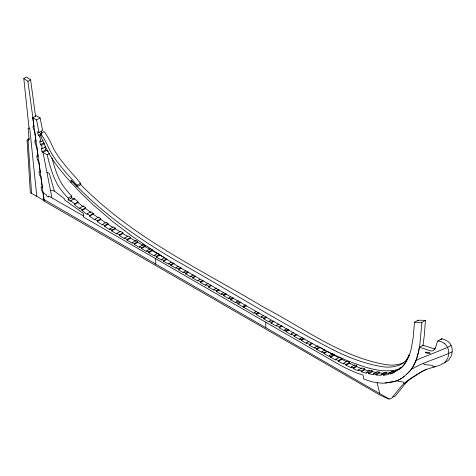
<?xml version="1.0" encoding="UTF-8"?>
<svg xmlns="http://www.w3.org/2000/svg" width="476" height="476" viewBox="0 0 476 476"><rect width="100%" height="100%" fill="white"/><g stroke="black" fill="none" stroke-linecap="round" stroke-linejoin="round"><path stroke-width="0.71" d="M145.001 245.777L141.473 247.812L141.473 248.579L145.001 246.544L145.001 245.777L143.08 244.664L139.551 246.705L139.551 247.472L134.268 244.402L134.274 243.635L137.802 241.594L135.88 240.475L132.352 242.51L132.346 243.278L127.062 240.166L127.068 239.398L130.602 237.363L128.199 235.935L124.67 237.976L124.658 238.738L119.375 235.566L119.393 234.805L122.921 232.77L120.523 231.312L116.989 233.353L116.971 234.109L111.687 230.86L111.711 230.104L115.24 228.069L113.324 226.874L109.795 228.908L109.766 229.664L106.404 227.54L104.482 226.308L104.518 225.565L108.046 223.524L106.13 222.286L102.602 224.321L102.56 225.065L97.277 221.56L97.336 220.828L100.864 218.787L98.478 217.157L94.944 219.192L94.885 219.918L89.619 216.205L89.696 215.491L93.231 213.45L90.851 211.719L87.316 213.754L87.227 214.468L81.991 210.541L82.092 209.839L85.626 207.804L83.258 205.977L79.73 208.018L79.611 208.708L74.405 204.585L74.536 203.906L78.064 201.866L74.327 198.611L70.793 200.646L70.793 201.378L68.199 199.878L68.199 198.123A55.906 32.279 60 0 1 59.548 187.83A34.427 19.879 60 0 1 53.455 175.918A75.517 43.602 60 0 1 50.283 166.499A151.666 87.566 60 0 1 47.189 154.819L42.09 151.88L41.245 148.137L42.245 148.72L45.779 146.679M143.08 244.664L143.08 245.432L137.796 242.361L137.802 241.594M256.058 311.631L254.291 312.649L254.291 313.416L243.73 307.317L243.73 306.544L243.248 306.27L243.248 307.038L237.97 303.991L237.97 303.224L236.048 302.117L236.048 302.885L230.771 299.844L230.771 299.077L228.849 297.97L228.849 298.744L223.571 295.709L223.565 294.941L221.649 293.835L221.649 294.608L216.366 291.574L216.366 290.806L213.968 289.426L213.968 290.199L208.684 287.171L208.684 286.397L205.805 284.749L205.805 285.517L200.527 282.488L200.521 281.721L198.123 280.34L198.123 281.114L192.845 278.079L192.84 277.312L190.924 276.205L190.924 276.978L185.64 273.944L185.64 273.176L183.718 272.07L183.724 272.843L178.44 269.809L178.44 269.041L176.037 267.661L176.043 268.428L170.759 265.4L170.759 264.626L168.837 263.525L168.837 264.293L163.56 261.264L163.554 260.491L161.638 259.39L161.638 260.164L156.36 257.135L156.354 256.362L154.432 255.261L154.438 256.034L148.679 252.726L148.673 251.959L146.751 250.852L146.757 251.625L141.473 248.579M263.847 315.451L261.491 316.814L261.491 317.581L256.213 314.529L256.213 313.761L258.563 312.399M270.939 320.229L269.172 321.246L269.178 322.014L263.894 318.968L263.894 318.2L266.245 316.837M317.724 345.808L314.785 347.51L314.779 348.277L309.501 345.189L309.501 344.422L311.857 343.065M135.874 241.237L135.88 240.475M324.924 350.009L321.984 351.71L321.984 352.478L316.701 349.402L316.701 348.634L319.646 346.939M127.062 240.166L130.591 238.125L130.602 237.363M407.813 358.321L405.861 362.075A58.97 34.046 60 0 1 405.391 362.831L403.696 365.157A53.181 30.702 60 0 1 403.142 365.8L403.017 365.949A35.706 20.611 60 0 1 401.452 367.401A37.592 21.706 60 0 1 399.62 368.573L398.834 368.954A44.625 25.763 60 0 1 397.192 369.56L396.764 369.691A64.76 37.39 60 0 1 395.026 370.114C378.837 372.904 362.766 366.544 347.867 360.868C316.939 348.051 288.819 329.505 259.551 313.488L177.5 266.042L156.217 252.542L132.328 236.411L112.848 221.721L93.189 204.799L81.039 193.185L71.049 182.617L71.097 180.202C100.359 211.909 136.005 236.804 172.889 258.807C227.724 289.462 280.87 323.341 336.96 351.716C351.472 358.618 366.716 364.271 382.656 366.722A101.846 58.804 60 0 0 383.65 366.853A85.989 49.647 60 0 0 386.589 367.103A77.112 44.524 60 0 0 388.511 367.139A67.36 38.889 60 0 0 390.385 367.061A61.588 35.557 60 0 0 391.766 366.919L392.218 366.853A97.782 56.454 60 0 0 393.557 366.627L394.89 366.371A90.47 52.235 60 0 0 396.205 366.08L397.067 365.854A59.238 34.201 60 0 0 398.745 365.312A53.746 31.029 60 0 0 399.56 364.985A56.787 32.785 60 0 0 400.744 364.432A53.425 30.845 60 0 0 402.97 363.075A51.265 29.595 60 0 0 404.671 361.689A49.004 28.292 60 0 0 405.915 360.409L406.207 360.064A47.82 27.608 60 0 0 407.045 358.969A44.869 25.906 60 0 0 407.563 358.196A48.314 27.894 60 0 0 408.289 356.97A44.976 25.966 60 0 0 408.729 356.107A48.249 27.858 60 0 0 409.521 354.281L408.67 356.399M119.375 235.566L122.903 233.526L122.921 232.77M111.687 230.86L115.216 228.825L115.24 228.069M104.482 226.308L108.01 224.273L108.046 223.524M422.908 345.921L424.271 335.753L425.443 320.318L418.035 320.241L414.501 322.276L413.192 337.526L411.312 348.438A83.014 47.927 60 0 1 409.538 354.317M418.005 320.782L418.041 320.253M425.443 320.318L421.914 322.359L419.749 345.749L418.243 353.317L416.083 360.308M441.906 338.87L442.983 339.108A22.86 13.197 60 0 1 444.554 339.668A27.007 15.589 60 0 1 446.119 340.388L448.071 341.536A5.801 3.35 60 0 1 451.058 345.392L451.688 347.087A7.652 4.421 60 0 1 452.117 348.985L452.194 350.056A16.535 9.544 60 0 1 452.17 351.383L451.998 353.091A22.628 13.066 60 0 1 451.599 355.025L451.498 355.37A12.691 7.33 60 0 1 451.284 355.935L449.243 359.309A26.763 15.452 60 0 1 448.041 360.6L444.179 362.902M97.277 221.56L100.811 219.519L100.864 218.787M98.478 217.157L98.413 217.883L93.147 214.164L93.231 213.45M29.036 139.105L28.078 128.395L29.708 127.967L36.789 196.374L44.149 200.622L42.983 192.06A4.766 2.749 60 0 1 42.513 191.697L41.828 190.793A3.689 2.13 60 0 1 41.436 189.484L41.085 186.943L42.364 187.502L40.906 176.751M81.991 210.541L85.519 208.5L85.626 207.804M83.258 205.977L83.145 206.667L77.933 202.544L78.064 201.866M435.201 348.914A14.631 8.449 60 0 1 433.981 348.831L423.039 345.201L419.505 347.236L417.143 357.232A105.583 60.958 60 0 1 416.488 359.196L415.792 361.052M422.938 345.749L423.039 345.201M29.03 139.117L28.875 139.712M415.899 360.778L411.651 368.918M409.414 354.602L409.182 355.185M28.869 139.718L28.673 140.123M409.062 355.477L408.819 356.054M408.694 356.34L408.069 357.762M408.307 357.22L407.575 358.844M28.667 140.128L28.334 140.521L27.941 140.301M411.877 368.608L409.628 371.322M29.197 138.599L27.067 139.831L30.339 192.649L36.771 196.314M408.372 372.583L409.61 371.339M409.3 371.661L406.439 374.404M407.063 373.821L407.391 373.517M406.415 374.422L404.445 376.141M404.422 376.159L403.761 376.689A77.618 44.815 60 0 1 393.634 381.758M29.042 128.139L23.8 78.546L26.466 77.011L30.595 79.784L35.539 116.168M23.8 78.546L27.929 81.319L30.595 79.784M444.542 343.571A5.801 3.35 60 0 1 447.529 347.426L448.16 349.122A7.652 4.421 60 0 1 448.588 351.02L448.666 352.097A16.535 9.544 60 0 1 448.642 353.424L448.469 355.126A22.628 13.066 60 0 1 448.071 357.06L447.97 357.405A12.691 7.33 60 0 1 447.755 357.976L445.714 361.343A26.763 15.452 60 0 1 444.513 362.635L439.586 365.348L427.906 368.888A186.788 107.844 60 0 0 418.196 373.731L409.086 379.515A127.842 73.81 60 0 0 404.1 383.448L401.066 386.5L391.968 397.847A9.544 5.51 60 0 1 391.623 398.103L389.796 398.9A6.759 3.903 60 0 1 389.166 398.989L389.082 398.989A7.075 4.082 60 0 1 388.374 398.888L380.58 395.36L44.226 201.164L32.725 117.721L36.253 115.686L40.115 117.911L42.584 130.501L39.056 132.536L37.515 131.656L38.366 135.368L39.71 136.148L40.829 141.723L43.179 140.366M32.725 117.721L36.587 119.952L40.115 117.911M71.049 182.623C62.421 172.889 53.931 162.816 47.761 151.314A125.926 72.703 60 0 1 41.251 137.249L40.555 133.566L44.084 131.525A12.917 7.461 60 0 1 45.065 132.727L49.266 139.587L53.836 149.143A38.58 22.271 60 0 0 55.549 152.183L60.053 158.907L65.777 166.106A155.622 89.851 60 0 0 76.065 177.828L80.539 183.254L80.736 184.599L77.207 186.64L75.97 185.384M38.366 135.368L41.894 133.328L41.329 130.852M39.71 136.148L40.888 135.464M40.829 141.723L39.639 141.033L40.472 144.722L44 142.681M40.472 144.722L41.579 145.358L44.518 143.663M42.09 151.88L45.619 149.845L48.332 151.41M46.541 150.374L43.013 152.415L51.926 197.873M47.189 154.819L49.546 153.462M77.207 186.64L77.011 185.289L80.539 183.254M68.199 198.123L71.727 196.088A55.906 32.279 60 0 1 63.082 185.795A34.427 19.879 60 0 1 56.983 173.877A75.517 43.602 60 0 1 53.812 164.464A151.666 87.566 60 0 1 52.003 157.961M68.199 199.878L71.727 197.837L74.327 199.337L74.327 198.611M74.405 204.585L77.933 202.544M89.619 216.205L93.147 214.164M134.268 244.402L137.796 242.361M146.751 250.852L150.285 248.817L152.201 249.918L152.207 250.691L157.967 253.994M148.673 251.959L152.201 249.918M148.679 252.726L152.207 250.691M154.432 255.261L157.967 253.226M156.354 256.362L159.882 254.327L159.888 255.094L164.69 257.849M156.36 257.135L159.888 255.094M161.638 259.39L164.577 257.695M163.554 260.491L166.499 258.795M163.56 261.264L167.088 259.224M168.837 263.525L171.193 262.163M170.759 264.626L173.698 262.93M170.759 265.4L174.287 263.359M176.037 267.661L178.393 266.298M178.44 269.041L180.791 267.679M178.44 269.809L181.38 268.107M183.718 272.07L186.074 270.713M185.64 273.176L187.996 271.814M185.64 273.944L188.585 272.248M190.924 276.205L193.274 274.848M192.84 277.312L195.196 275.949M192.845 278.079L195.785 276.383M198.123 280.34L199.89 279.323M200.521 281.721L202.288 280.697M200.527 282.488L203.466 280.792M205.805 284.749L208.155 283.387M208.684 286.397L211.035 285.041M208.684 287.171L211.63 285.469M213.968 289.426L216.318 288.069M216.366 290.806L218.133 289.789M216.366 291.574L219.311 289.878M221.649 293.835L224 292.478M223.565 294.941L225.921 293.579M223.571 295.709L226.511 294.013M228.849 297.97L230.61 296.953M230.771 299.077L233.121 297.72M230.771 299.844L233.71 298.149M236.048 302.117L238.405 300.761M237.97 303.224L240.32 301.861M237.97 303.991L240.91 302.296M243.248 306.27L245.604 304.908M243.73 306.544L246.086 305.187M243.73 307.317L246.086 305.955M256.213 314.529L259.152 312.827M263.894 318.968L266.834 317.266M269.172 321.246L271.094 322.353L273.45 320.997M271.094 322.353L271.094 323.127L274.039 321.425M271.094 323.127L276.377 326.167L276.377 325.4L278.728 324.037M276.377 325.4L279.257 327.054L281.608 325.697M279.257 327.054L279.257 327.827L282.197 326.125M279.257 327.827L284.541 330.856L284.535 330.088L286.891 328.732M284.535 330.088L285.975 330.915L288.331 329.553M285.975 330.915L285.981 331.683L288.92 329.987M285.981 331.683L291.258 334.711L291.258 333.938L293.615 332.581M291.258 333.938L294.138 335.592L296.494 334.229M294.138 335.592L294.144 336.359L297.084 334.664M294.144 336.359L299.904 339.662L299.898 338.894L302.254 337.532M299.898 338.894L301.338 339.715L303.694 338.359M301.338 339.715L301.344 340.489L304.283 338.787M301.344 340.489L306.621 343.523L306.621 342.756L308.972 341.393M309.501 345.189L312.44 343.493M316.701 349.402L320.229 347.367L321.187 347.926M321.984 351.71L323.906 352.805L326.845 351.11M323.906 352.805L323.912 353.579L327.44 351.538L332.248 354.233M323.912 353.579L329.202 356.53L329.184 355.75L332.712 353.716M329.184 355.75L330.624 356.536L334.152 354.501L334.176 355.28L338.983 357.827M330.624 356.536L330.647 357.315L334.176 355.28M330.647 357.315L335.931 360.112L335.901 359.326L339.43 357.286L341.827 358.523L341.863 359.315L346.659 361.766M335.901 359.326L338.299 360.564L341.827 358.523M338.299 360.564L338.335 361.349L341.863 359.315M338.335 361.349L343.613 364.045L343.571 363.253L347.099 361.213L349.491 362.409L349.539 363.206L354.34 365.52M343.571 363.253L345.963 364.449L349.491 362.409M345.963 364.449L346.01 365.241L349.539 363.206M346.01 365.241L351.294 367.781L351.228 366.978L354.757 364.937L356.667 365.806L356.744 366.609L361.534 368.591M351.228 366.978L353.138 367.841L356.667 365.806M353.138 367.841L353.21 368.65L356.744 366.609M353.21 368.65L358.482 370.804L358.363 369.977L361.891 367.942L364.711 368.918L364.86 369.751L369.549 371.066M358.363 369.977L361.183 370.953L364.711 368.918M361.183 370.953L361.332 371.786L364.86 369.751M361.332 371.786L366.484 373.214L366.294 372.363L369.822 370.328L372.119 370.834L372.321 371.685L376.433 372.446M366.294 372.363L368.585 372.875L372.119 370.834M368.585 372.875L368.793 373.719L372.321 371.685M368.793 373.719L373.809 374.624L373.577 373.773L377.111 371.732L379.348 372.036L379.598 372.892L381.389 373.077A86.007 49.659 60 0 0 384.043 373.22M373.577 373.773L375.82 374.077L379.348 372.036M375.82 374.077L376.07 374.933L379.598 372.892M437.896 340.995L441.448 338.942M376.07 374.933L377.861 375.112A86.007 49.659 60 0 0 381.383 375.267L381.08 374.404L384.614 372.369A76.951 44.429 60 0 0 386.732 372.286L387.059 373.148A79.92 46.142 60 0 0 390.374 372.726M381.08 374.404A76.951 44.429 60 0 0 383.204 374.326L386.732 372.286M387.059 373.148L383.525 375.183L383.204 374.326M383.531 375.195A79.92 46.142 60 0 0 388.844 374.326L388.458 373.476L391.986 371.441L393.533 371.018L393.932 371.863L394.699 371.631M388.458 373.476L393.533 371.018M390.005 373.053L390.403 373.904L393.932 371.863M390.403 373.904L394.574 372.518L394.152 371.679L398.781 369.203A93.843 54.181 60 0 0 399.507 368.894M451.075 345.427L447.547 347.468L416.137 360.159M452.146 351.788C438.842 358.238 424.086 361.73 411.264 369.424L410.824 369.977A67.592 39.026 60 0 1 409.937 370.994M407.527 381.508L403.999 383.549L403.017 381.96L397.954 381.335L397.537 380.413A77.552 44.774 60 0 1 393.747 381.615L383.323 383.257L377.105 382.722A86.477 49.926 60 0 1 363.694 378.908L363.051 375.106A145.418 83.96 60 0 1 348.926 369.59A200.015 115.478 60 0 1 334.616 361.998L83.354 216.937L83.467 213.462L64.218 199.628L64.272 198.617L54.377 191.072L50.521 190.245M435.433 366.139L433.666 367.163L432.202 365.324L424.217 364.557L423.473 363.378M394.152 371.679L395.253 371.244A93.843 54.181 60 0 0 395.978 370.935A61.19 35.325 60 0 0 403.065 366.02A69.96 40.395 60 0 0 407.551 358.821M395.086 371.518L395.467 371.393M393.587 381.663L385.251 383.055M414.513 322.288L421.914 322.359M438.378 340.905L439.449 341.149A22.86 13.197 60 0 1 441.02 341.703A27.007 15.589 60 0 1 442.591 342.428L444.542 343.577M47.059 172.455L49.296 173.288L54.377 191.072M419.505 347.236L430.453 350.872A14.631 8.449 60 0 0 431.672 350.949A9.585 5.534 60 0 0 434.16 349.771L435.07 348.367A29.72 17.16 60 0 0 435.873 346.641L436.01 346.272A24.817 14.328 60 0 0 436.361 345.148L437.129 342.208A8.199 4.736 60 0 1 437.551 341.351A4.903 2.832 60 0 1 437.646 341.227A2.249 1.297 60 0 1 438.366 340.881M40.287 172.241L39.044 171.723L39.127 173.068A6.95 4.01 60 0 0 39.347 174.335A3.588 2.071 60 0 0 39.573 175.067L39.877 175.638A3.201 1.85 60 0 0 40.906 176.739M333.194 353.977L333.676 354.239M158.443 253.5L158.924 253.773M43.072 192.798L46.166 194.577L46.392 195.862L48.528 197.04L48.558 195.945L83.389 215.908M149.803 249.311L145.001 246.544M389.118 398.989L43.994 199.48M325.037 350.163L322.633 348.771M306.621 342.756L309.501 344.422M263.894 318.2L261.491 316.814M141.473 247.812L139.551 246.705M254.291 312.649L256.213 313.761M321.669 348.206L322.151 348.492M134.274 243.635L132.352 242.51M135.398 240.957L130.591 238.125M316.701 348.634L314.785 347.51M127.068 239.398L124.67 237.976M127.711 236.411L122.903 233.526M119.393 234.805L116.989 233.353M120.023 231.776L115.216 228.825M111.711 230.104L109.795 228.908M112.812 227.326L108.01 224.273M104.518 225.565L102.602 224.321M106.088 223.03L100.811 219.519M97.336 220.828L94.944 219.192M89.696 215.491L87.316 213.754M90.755 212.427L85.519 208.5M82.092 209.839L79.73 208.018M74.536 203.906L70.793 200.646M80.325 184.182L80.736 184.599M80.033 183.891C131.87 237.399 200.872 269.517 263.799 307.252C303.468 327.839 341.012 357.071 386.185 364.687A101.846 58.804 60 0 0 387.178 364.812A85.989 49.647 60 0 0 390.118 365.062A77.112 44.524 60 0 0 392.04 365.104A67.36 38.889 60 0 0 393.914 365.021A61.588 35.557 60 0 0 395.294 364.878L395.746 364.812A97.782 56.454 60 0 0 397.091 364.592L398.418 364.336A90.47 52.235 60 0 0 399.733 364.039L400.596 363.819A59.238 34.201 60 0 0 402.274 363.271A53.746 31.029 60 0 0 403.089 362.944A56.787 32.785 60 0 0 403.88 362.587M75.559 184.962L71.097 180.202M77.011 185.289L72.536 179.863A155.622 89.851 60 0 1 62.249 168.147L56.525 160.942L52.015 154.224A38.58 22.271 60 0 1 50.307 151.184L45.738 141.628L41.537 134.767A12.917 7.461 60 0 0 40.555 133.56M377.105 382.722L379.747 393.604M44.917 146.727L45.619 149.845M41.579 145.358L42.245 148.72M36.587 119.952L39.056 132.536M27.929 81.319L34.064 126.443L32.999 125.985L33.082 127.157A7.878 4.546 60 0 0 33.183 127.83A4.659 2.689 60 0 0 33.522 129.067L33.713 129.472A2.755 1.589 60 0 0 34.498 130.424M34.623 130.561L36.051 141.057L34.849 140.533L35.034 142.389A10.145 5.861 60 0 0 35.129 142.967M36.783 146.435L38.145 156.449L36.813 155.878L36.95 157.193A13.072 7.551 60 0 0 37.098 158.151L37.271 158.913A3.386 1.958 60 0 0 37.592 159.859M40.192 171.515L38.812 161.388A3.04 1.755 60 0 1 37.658 160.007M28.096 140.729L31.565 193.357M265.792 322.264L265.792 327.815M155.717 258.712L155.717 264.12M71.727 196.088L71.727 197.837M400.923 368.216A61.19 35.325 60 0 1 399.495 368.876M400.298 367.65A64.76 37.39 60 0 1 399.864 367.769M405.409 361.754A53.425 30.845 60 0 1 405.04 361.974M36.747 146.489A4.355 2.517 60 0 1 35.153 142.978M403.749 376.665A77.778 44.905 60 0 1 397.561 380.467M424.223 370.239A186.788 107.844 60 0 0 421.724 371.691L412.615 377.474A127.842 73.81 60 0 0 407.629 381.413L404.594 384.465L395.497 395.812A9.544 5.51 60 0 1 395.157 396.062L393.325 396.865A6.759 3.903 60 0 1 392.944 396.936M424.86 369.894A186.788 107.844 60 0 1 426.145 369.227M415.756 361.016A80.26 46.339 60 0 1 411.913 368.65M441.169 339.186A2.249 1.297 60 0 1 441.901 338.841M441.079 339.317A4.903 2.832 60 0 1 441.175 339.192M440.889 339.638A8.199 4.736 60 0 1 441.079 339.317M435.373 348.962A9.585 5.534 60 0 1 435.225 348.973M425.383 352.192L425.907 352.972L430.239 353.49L429.697 352.591L425.383 352.163"/></g></svg>
